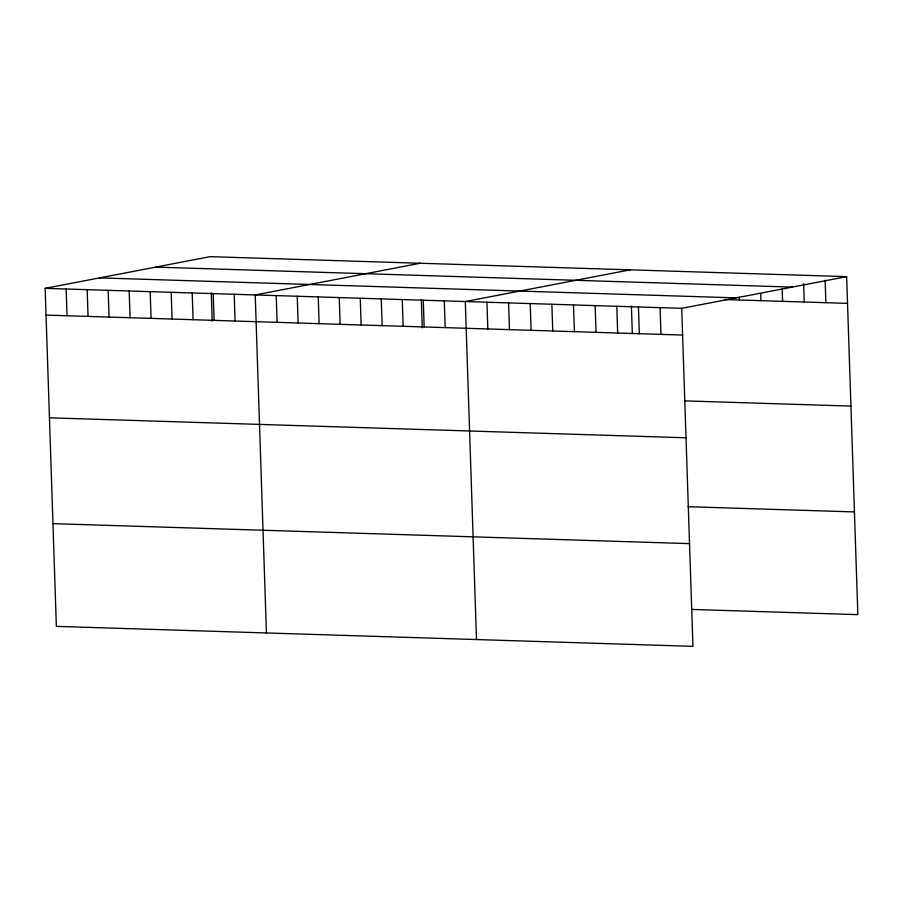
<?xml version="1.0" encoding="UTF-8"?>
<svg xmlns="http://www.w3.org/2000/svg" width="903" height="903" viewBox="0 0 903 903"><rect width="100%" height="100%" fill="white"/><g stroke="black" fill="none" stroke-linecap="round" stroke-linejoin="round"><path stroke-width="1.35" d="M846.642 276.634L681.72 308.329L692.94 646.345L56.358 626.366L45.15 288.35L210.06 256.655L846.642 276.634L857.85 614.65L691.461 609.423M420.132 263.247L255.222 294.942L266.43 632.958M630.204 269.839L465.293 301.534L476.502 639.55M155.643 267.107L792.213 287.098M99.567 277.887L736.148 297.866M724.432 299.514L847.522 303.374M45.15 288.35L681.72 308.329M46.042 315.091L682.612 335.069M684.542 400.876L850.931 406.09M49.439 417.807L686.02 437.786M688.063 506.707L854.441 511.933M52.961 523.65L689.531 543.629M825.139 280.178L825.884 302.697M803.625 283.723L804.234 302.02M782.179 288.667L782.596 301.331M760.721 293.622L760.947 300.654M739.218 297.166L739.309 299.977M660.082 307.652L660.962 334.392M638.432 306.975L639.324 333.715M631.4 306.038L632.303 333.072M616.794 306.286L617.675 333.026M595.145 305.609L596.036 332.349M573.507 304.932L574.398 331.672M551.857 304.255L552.749 330.995M530.219 303.577L531.111 330.317M508.581 302.9L509.461 329.64M486.931 302.212L487.823 328.952M444.276 300.88L445.168 327.62M423.27 300.214L424.162 326.954M421.329 299.446L422.277 327.834M402.264 299.559L403.156 326.299M381.258 298.904L382.15 325.644M360.252 298.238L361.144 324.978M339.246 297.584L340.138 324.324M318.24 296.918L319.131 323.658M297.234 296.263L298.125 323.003M276.228 295.597L277.108 322.337M234.216 294.288L235.096 321.028M213.21 293.622L214.09 320.362M211.268 292.854L212.205 321.242M192.204 292.967L193.084 319.707M171.186 292.301L172.078 319.041M150.18 291.646L151.072 318.387M129.174 290.992L130.066 317.732M108.168 290.326L109.06 317.066M87.162 289.671L88.054 316.411M66.156 289.005L67.048 315.745"/></g></svg>
